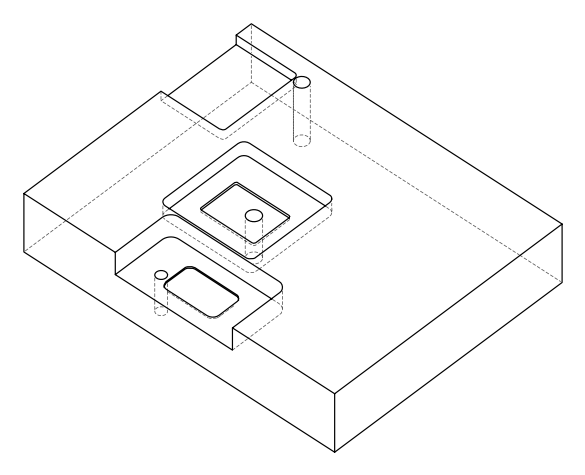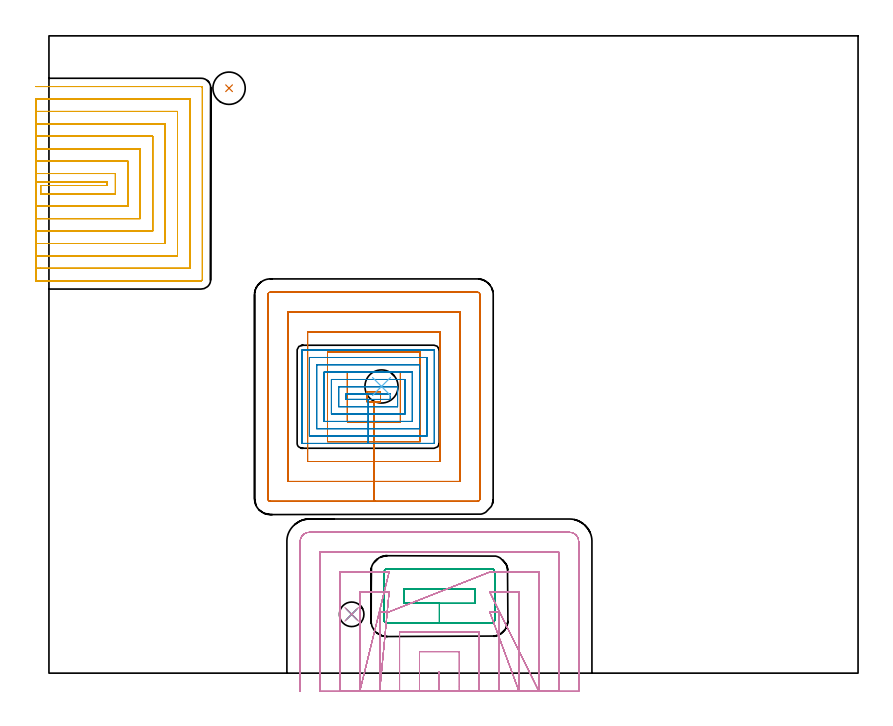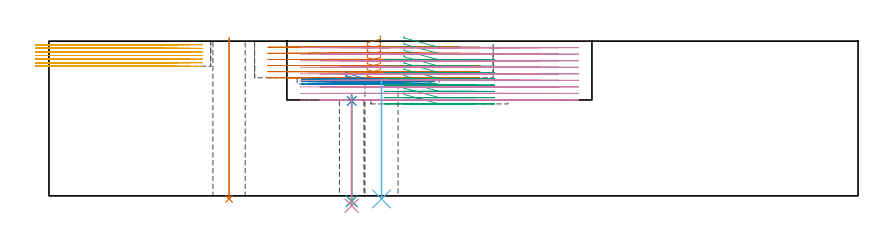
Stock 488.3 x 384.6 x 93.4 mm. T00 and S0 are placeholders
(PLAN: 10 operations, 8 tool changes, 120.7 min)
(1 MILL_RECTANGULAR_POCKET | POCKET_RECTANGULAR_STRAIGHT | NXT0201_012 | Follow Part, ap 4, ae 75% | 20.68 min | 450907 mm3)
(2 MILL_RECTANGULAR_POCKET_1 | POCKET_RECTANGULAR_STRAIGHT_1 | UGT0201_123 | Follow Part, ap 1.475, ae 75% | 7.36 min | 20233 mm3)
(3 MILL_RECTANGULAR_POCKET_2 | POCKET_RECTANGULAR_STRAIGHT_2 | NXT0201_012 | Follow Part, ap 4, ae 75% | 7.32 min | 149975 mm3)
(4 MILL_SLOT | SLOT_PARTIAL_RECTANGULAR | NXT0201_012 | Follow Part, ap 4, ae 75% | 45.55 min | 464541 mm3)
(5 MILL_SLOT_1 | SLOT_PARTIAL_RECTANGULAR_1 | NXT0201_013 | Follow Part, ap 2.5, ae 75% | 38.51 min | 188510 mm3)
(6 INDEXABLE_INSERT_DRILL_THROUGH_HOLE_FROM_SOLID | STEP1HOLE | NXT0302_011 | 0.29 min | 21167 mm3)
(7 INDEXABLE_INSERT_DRILL_THROUGH_HOLE_FROM_SOLID_1 | STEP1HOLE_2 | NXT0302_010 | 0.39 min | 27815 mm3)
(8 SPOT_DRILL | STEP1HOLE_1 | NXT0321_9005460120000 | 0.04 min | 14 mm3)
(9 DRILL_THROUGH_HOLE_INTO_CENTER | STEP1HOLE_1 | NXT0301_065 | 0.26 min | 3998 mm3)
(10 DRILL_TO_ENLARGE_THROUGH_HOLE | STEP1HOLE_1 | UGT0301_279 | 0.27 min | 5893 mm3)
(TOOL NXT0201_012 | ENDMILL 16mm [2P460-1600-NA 1630] | D16 FL38 Z6)
(TOOL UGT0201_123 | Carbide End Mill 5.9 | D5.9 FL15 Z4)
(TOOL NXT0201_013 | ENDMILL 10mm | D10 FL30 Z4)
(TOOL NXT0302_011 | Index. Insert Drill 20mm [880-D2000L25-05] | D20 PA176 FL100 Z2)
(TOOL NXT0302_010 | Index. Insert Drill 19.5mm [880-D1950L25-05] | D19.5 PA176 FL98 Z2)
(TOOL NXT0321_9005460120000 | NC Spot Drill, 142deg, 12mm, Carbide, Uncoated | D12 PA142 FL30 Z2)
(TOOL NXT0301_065 | Carbide Drill 9.4mm [860.1-0940-075A1-MM 2214] | D9.4 PA140 FL98 Z2)
(TOOL UGT0301_279 | Twist Drill 14.8 mm | D14.8 PA118 FL114 Z2)
(OP 1 MILL_RECTANGULAR_POCKET)
G17 G21 G94 G90
T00 M6
G54
G17 G0 G90 X199.558 Y163.7 S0 M3
G43 Z103.4 H1
Z96.4
G94 G1 X200.1 Z96.255 F250.
Y169.9 Z94.593
X192.1 Z92.45
Y163.7 Z90.788
X196.1 Z89.717
X200.1 F500.
Y169.9
X192.1
Y163.7
X196.1
Y151.7
X212.1
Y181.9
X180.1
Y151.7
X196.1
Y139.7
X224.1
Y193.9
X168.1
Y139.7
X196.1
Y127.7
X236.1
Y205.9
X156.1
Y127.7
X196.1
Y115.7
X248.1
Y217.9
X144.1
Y115.7
X196.1
Y103.7
X258.6
G3 X260.1 Y105.2 R1.5
G1 Y228.4
G3 X258.6 Y229.9 R1.5
G1 X133.6
G3 X132.1 Y228.4 R1.5
G1 Y105.2
G3 X133.6 Y103.7 R1.5
G1 X196.1
X197.1
G0 X199.558 Y163.7 Z92.717
G1 X200.1 Z92.571 F250.
Y169.9 Z90.91
X192.1 Z88.766
Y163.7 Z87.105
X196.1 Z86.033
X200.1 F500.
Y169.9
X192.1
Y163.7
X196.1
Y151.7
X212.1
Y181.9
X180.1
Y151.7
X196.1
Y139.7
X224.1
Y193.9
X168.1
Y139.7
X196.1
Y127.7
X236.1
Y205.9
X156.1
Y127.7
X196.1
Y115.7
X248.1
Y217.9
X144.1
Y115.7
X196.1
Y103.7
X258.6
G3 X260.1 Y105.2 R1.5
G1 Y228.4
G3 X258.6 Y229.9 R1.5
G1 X133.6
G3 X132.1 Y228.4 R1.5
G1 Y105.2
G3 X133.6 Y103.7 R1.5
G1 X196.1
X197.1
G0 X199.558 Y163.7 Z89.033
G1 X200.1 Z88.888 F250.
Y169.9 Z87.227
X192.1 Z85.083
Y163.7 Z83.422
X196.1 Z82.35
X200.1 F500.
Y169.9
X192.1
Y163.7
X196.1
Y151.7
X212.1
Y181.9
X180.1
Y151.7
X196.1
Y139.7
X224.1
Y193.9
X168.1
Y139.7
X196.1
Y127.7
X236.1
Y205.9
X156.1
Y127.7
X196.1
Y115.7
X248.1
Y217.9
X144.1
Y115.7
X196.1
Y103.7
X258.6
G3 X260.1 Y105.2 R1.5
G1 Y228.4
G3 X258.6 Y229.9 R1.5
G1 X133.6
G3 X132.1 Y228.4 R1.5
G1 Y105.2
G3 X133.6 Y103.7 R1.5
G1 X196.1
X197.1
G0 X199.558 Y163.7 Z85.35
G1 X200.1 Z85.205 F250.
Y169.9 Z83.543
X192.1 Z81.4
Y163.7 Z79.738
X196.1 Z78.667
X200.1 F500.
Y169.9
X192.1
Y163.7
X196.1
Y151.7
X212.1
Y181.9
X180.1
Y151.7
X196.1
Y139.7
X224.1
Y193.9
X168.1
Y139.7
X196.1
Y127.7
X236.1
Y205.9
X156.1
Y127.7
X196.1
Y115.7
X248.1
Y217.9
X144.1
Y115.7
X196.1
Y103.7
X258.6
G3 X260.1 Y105.2 R1.5
G1 Y228.4
G3 X258.6 Y229.9 R1.5
G1 X133.6
G3 X132.1 Y228.4 R1.5
G1 Y105.2
G3 X133.6 Y103.7 R1.5
G1 X196.1
X197.1
G0 X199.558 Y163.7 Z81.667
G1 X200.1 Z81.521 F250.
Y169.9 Z79.86
X192.1 Z77.716
Y163.7 Z76.055
X196.1 Z74.983
X200.1 F500.
Y169.9
X192.1
Y163.7
X196.1
Y151.7
X212.1
Y181.9
X180.1
Y151.7
X196.1
Y139.7
X224.1
Y193.9
X168.1
Y139.7
X196.1
Y127.7
X236.1
Y205.9
X156.1
Y127.7
X196.1
Y115.7
X248.1
Y217.9
X144.1
Y115.7
X196.1
Y103.7
X258.6
G3 X260.1 Y105.2 R1.5
G1 Y228.4
G3 X258.6 Y229.9 R1.5
G1 X133.6
G3 X132.1 Y228.4 R1.5
G1 Y105.2
G3 X133.6 Y103.7 R1.5
G1 X196.1
X197.1
G0 X199.558 Y163.7 Z77.983
G1 X200.1 Z77.838 F250.
Y169.9 Z76.177
X192.1 Z74.033
Y163.7 Z72.372
X196.1 Z71.3
X200.1 F500.
Y169.9
X192.1
Y163.7
X196.1
Y151.7
X212.1
Y181.9
X180.1
Y151.7
X196.1
Y139.7
X224.1
Y193.9
X168.1
Y139.7
X196.1
Y127.7
X236.1
Y205.9
X156.1
Y127.7
X196.1
Y115.7
X248.1
Y217.9
X144.1
Y115.7
X196.1
Y103.7
X258.6
G3 X260.1 Y105.2 R1.5
G1 Y228.4
G3 X258.6 Y229.9 R1.5
G1 X133.6
G3 X132.1 Y228.4 R1.5
G1 Y105.2
G3 X133.6 Y103.7 R1.5
G1 X196.1
X197.1
G0 Z103.4
M5
M2
(OP 2 MILL_RECTANGULAR_POCKET_1)
G17 G21 G94 G90
T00 M6
G54
G17 G0 G90 X179.316 Y168.4 S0 M3
G43 Z103.4 H0
Z74.817
G94 G1 X179.3 Z74.812 F250.
Y165.2 Z73.955
X192.65 Z70.378
X206. F500.
Y168.4
X179.3
Y165.2
X192.65
Y160.775
X210.425
Y172.825
X174.875
Y160.775
X192.65
Y156.35
X214.85
Y177.25
X170.45
Y156.35
X192.65
Y151.925
X219.275
Y181.675
X166.025
Y151.925
X192.65
Y147.5
X223.7
Y186.1
X161.6
Y147.5
X192.65
Y143.075
X228.125
Y190.525
X157.175
Y143.075
X192.65
Y138.65
X232.5
X232.53 Y138.648
X232.552 Y138.67
X232.55 Y138.7
Y194.9
X232.552 Y194.93
X232.53 Y194.952
X232.5 Y194.95
X152.8
X152.77 Y194.952
X152.748 Y194.93
X152.75 Y194.9
Y138.7
X152.748 Y138.67
X152.77 Y138.648
X152.8 Y138.65
X192.65
X193.65
G0 X179.316 Y168.4 Z73.378
G1 X179.3 Z73.373 F250.
Y165.2 Z72.516
X192.65 Z68.939
X206. F500.
Y168.4
X179.3
Y165.2
X192.65
Y160.775
X210.425
Y172.825
X174.875
Y160.775
X192.65
Y156.35
X214.85
Y177.25
X170.45
Y156.35
X192.65
Y151.925
X219.275
Y181.675
X166.025
Y151.925
X192.65
Y147.5
X223.7
Y186.1
X161.6
Y147.5
X192.65
Y143.075
X228.125
Y190.525
X157.175
Y143.075
X192.65
Y138.65
X232.5
X232.53 Y138.648
X232.552 Y138.67
X232.55 Y138.7
Y194.9
X232.552 Y194.93
X232.53 Y194.952
X232.5 Y194.95
X152.8
X152.77 Y194.952
X152.748 Y194.93
X152.75 Y194.9
Y138.7
X152.748 Y138.67
X152.77 Y138.648
X152.8 Y138.65
X192.65
X193.65
G0 X179.316 Y168.4 Z71.939
G1 X179.3 Z71.935 F250.
Y165.2 Z71.077
X192.65 Z67.5
X206. F500.
Y168.4
X179.3
Y165.2
X192.65
Y160.775
X210.425
Y172.825
X174.875
Y160.775
X192.65
Y156.35
X214.85
Y177.25
X170.45
Y156.35
X192.65
Y151.925
X219.275
Y181.675
X166.025
Y151.925
X192.65
Y147.5
X223.7
Y186.1
X161.6
Y147.5
X192.65
Y143.075
X228.125
Y190.525
X157.175
Y143.075
X192.65
Y138.65
X232.5
X232.53 Y138.648
X232.552 Y138.67
X232.55 Y138.7
Y194.9
X232.552 Y194.93
X232.53 Y194.952
X232.5 Y194.95
X152.8
X152.77 Y194.952
X152.748 Y194.93
X152.75 Y194.9
Y138.7
X152.748 Y138.67
X152.77 Y138.648
X152.8 Y138.65
X192.65
X193.65
G0 Z103.4
M5
M2
(OP 3 MILL_RECTANGULAR_POCKET_2)
G17 G21 G94 G90
T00 M6
G54
G17 G0 G90 X214.3 Y46.091 S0 M3
G43 Z103.4 H1
Z96.4
G94 G1 Y42.1 Z95.331 F250.
X235.65 Z89.61
X257. F500.
Y50.9
X214.3
Y42.1
X235.65
Y30.1
X267.3
G3 X269. Y31.8 R1.7
G1 Y61.2
G3 X267.3 Y62.9 R1.7
G1 X204.
G3 X202.3 Y61.2 R1.7
G1 Y31.8
G3 X204. Y30.1 R1.7
G1 X235.65
X236.65
G0 X214.3 Y46.091 Z92.61
G1 Y42.1 Z91.541 F250.
X235.65 Z85.82
X257. F500.
Y50.9
X214.3
Y42.1
X235.65
Y30.1
X267.3
G3 X269. Y31.8 R1.7
G1 Y61.2
G3 X267.3 Y62.9 R1.7
G1 X204.
G3 X202.3 Y61.2 R1.7
G1 Y31.8
G3 X204. Y30.1 R1.7
G1 X235.65
X236.65
G0 X214.3 Y46.091 Z88.82
G1 Y42.1 Z87.751 F250.
X235.65 Z82.03
X257. F500.
Y50.9
X214.3
Y42.1
X235.65
Y30.1
X267.3
G3 X269. Y31.8 R1.7
G1 Y61.2
G3 X267.3 Y62.9 R1.7
G1 X204.
G3 X202.3 Y61.2 R1.7
G1 Y31.8
G3 X204. Y30.1 R1.7
G1 X235.65
X236.65
G0 X214.3 Y46.091 Z85.03
G1 Y42.1 Z83.961 F250.
X235.65 Z78.24
X257. F500.
Y50.9
X214.3
Y42.1
X235.65
Y30.1
X267.3
G3 X269. Y31.8 R1.7
G1 Y61.2
G3 X267.3 Y62.9 R1.7
G1 X204.
G3 X202.3 Y61.2 R1.7
G1 Y31.8
G3 X204. Y30.1 R1.7
G1 X235.65
X236.65
G0 X214.3 Y46.091 Z81.24
G1 Y42.1 Z80.171 F250.
X235.65 Z74.45
X257. F500.
Y50.9
X214.3
Y42.1
X235.65
Y30.1
X267.3
G3 X269. Y31.8 R1.7
G1 Y61.2
G3 X267.3 Y62.9 R1.7
G1 X204.
G3 X202.3 Y61.2 R1.7
G1 Y31.8
G3 X204. Y30.1 R1.7
G1 X235.65
X236.65
G0 X214.3 Y46.091 Z77.45
G1 Y42.1 Z76.381 F250.
X235.65 Z70.66
X257. F500.
Y50.9
X214.3
Y42.1
X235.65
Y30.1
X267.3
G3 X269. Y31.8 R1.7
G1 Y61.2
G3 X267.3 Y62.9 R1.7
G1 X204.
G3 X202.3 Y61.2 R1.7
G1 Y31.8
G3 X204. Y30.1 R1.7
G1 X235.65
X236.65
G0 X214.3 Y46.091 Z73.66
G1 Y42.1 Z72.591 F250.
X235.65 Z66.87
X257. F500.
Y50.9
X214.3
Y42.1
X235.65
Y30.1
X267.3
G3 X269. Y31.8 R1.7
G1 Y61.2
G3 X267.3 Y62.9 R1.7
G1 X204.
G3 X202.3 Y61.2 R1.7
G1 Y31.8
G3 X204. Y30.1 R1.7
G1 X235.65
X236.65
G0 X214.3 Y46.091 Z69.87
G1 Y42.1 Z68.801 F250.
X235.65 Z63.08
X257. F500.
Y50.9
X214.3
Y42.1
X235.65
Y30.1
X267.3
G3 X269. Y31.8 R1.7
G1 Y61.2
G3 X267.3 Y62.9 R1.7
G1 X204.
G3 X202.3 Y61.2 R1.7
G1 Y31.8
G3 X204. Y30.1 R1.7
G1 X235.65
X236.65
G0 X214.3 Y46.091 Z66.08
G1 Y42.1 Z65.011 F250.
X235.65 Z59.29
X257. F500.
Y50.9
X214.3
Y42.1
X235.65
Y30.1
X267.3
G3 X269. Y31.8 R1.7
G1 Y61.2
G3 X267.3 Y62.9 R1.7
G1 X204.
G3 X202.3 Y61.2 R1.7
G1 Y31.8
G3 X204. Y30.1 R1.7
G1 X235.65
X236.65
G0 X214.3 Y46.091 Z62.29
G1 Y42.1 Z61.221 F250.
X235.65 Z55.5
X257. F500.
Y50.9
X214.3
Y42.1
X235.65
Y30.1
X267.3
G3 X269. Y31.8 R1.7
G1 Y61.2
G3 X267.3 Y62.9 R1.7
G1 X204.
G3 X202.3 Y61.2 R1.7
G1 Y31.8
G3 X204. Y30.1 R1.7
G1 X235.65
X236.65
G0 Z103.4
M5
M2
(OP 4 MILL_SLOT)
G17 G21 G94 G90
T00 M6
G54
G17 G0 G90 X235.7 Y-11. S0 M3
G43 Z103.4 H1
Z89.455
G94 G1 Y-8. F250.
Y1. F500.
X235.6
Y-8.
Y-11. F250.
X247.7
Y-8.
Y13. F500.
X223.6
Y-8.
Y-11. F250.
X259.7
Y-8.
Y25. F500.
X211.6
Y-8.
Y-11. F250.
X271.7
Y-8.
Y37. F500.
X269.
X266. F250.
X283.7 Y-11. F500.
Y-8. F250.
Y49. F500.
X269.
X266. F250.
X295.7 Y-11. F500.
Y-8. F250.
Y61. F500.
X269.008
X266.008 F250.
X205.3 Y37. F500.
X202.3 F250.
X199.6 F500.
Y-8.
Y-11. F250.
X205.3 Y49. F500.
X202.3 F250.
X187.6 F500.
Y-8.
Y-11. F250.
X205.292 Y61. F500.
X202.292 F250.
X175.6 F500.
Y-8.
Y-11. F250.
X307.7
Y-8.
Y73. F500.
X163.6
Y-8.
Y-11. F250.
X319.7
Y-8.
Y79.4 F500.
G3 X314.1 Y85. R5.6
G1 X157.2
G3 X151.6 Y79.4 R5.6
G1 Y-8.
Y-11. F250.
G0 X235.7 Z85.511
G1 Y-8.
Y1. F500.
X235.6
Y-8.
Y-11. F250.
X247.7
Y-8.
Y13. F500.
X223.6
Y-8.
Y-11. F250.
X259.7
Y-8.
Y25. F500.
X211.6
Y-8.
Y-11. F250.
X271.7
Y-8.
Y37. F500.
X269.
X266. F250.
X283.7 Y-11. F500.
Y-8. F250.
Y49. F500.
X269.
X266. F250.
X295.7 Y-11. F500.
Y-8. F250.
Y61. F500.
X269.008
X266.008 F250.
X205.3 Y37. F500.
X202.3 F250.
X199.6 F500.
Y-8.
Y-11. F250.
X205.3 Y49. F500.
X202.3 F250.
X187.6 F500.
Y-8.
Y-11. F250.
X205.292 Y61. F500.
X202.292 F250.
X175.6 F500.
Y-8.
Y-11. F250.
X307.7
Y-8.
Y73. F500.
X163.6
Y-8.
Y-11. F250.
X319.7
Y-8.
Y79.4 F500.
G3 X314.1 Y85. R5.6
G1 X157.2
G3 X151.6 Y79.4 R5.6
G1 Y-8.
Y-11. F250.
G0 X235.7 Z81.567
G1 Y-8.
Y1. F500.
X235.6
Y-8.
Y-11. F250.
X247.7
Y-8.
Y13. F500.
X223.6
Y-8.
Y-11. F250.
X259.7
Y-8.
Y25. F500.
X211.6
Y-8.
Y-11. F250.
X271.7
Y-8.
Y37. F500.
X269.
X266. F250.
X283.7 Y-11. F500.
Y-8. F250.
Y49. F500.
X269.
X266. F250.
X295.7 Y-11. F500.
Y-8. F250.
Y61. F500.
X269.008
X266.008 F250.
X205.3 Y37. F500.
X202.3 F250.
X199.6 F500.
Y-8.
Y-11. F250.
X205.3 Y49. F500.
X202.3 F250.
X187.6 F500.
Y-8.
Y-11. F250.
X205.292 Y61. F500.
X202.292 F250.
X175.6 F500.
Y-8.
Y-11. F250.
X307.7
Y-8.
Y73. F500.
X163.6
Y-8.
Y-11. F250.
X319.7
Y-8.
Y79.4 F500.
G3 X314.1 Y85. R5.6
G1 X157.2
G3 X151.6 Y79.4 R5.6
G1 Y-8.
Y-11. F250.
G0 X235.7 Z77.622
G1 Y-8.
Y1. F500.
X235.6
Y-8.
Y-11. F250.
X247.7
Y-8.
Y13. F500.
X223.6
Y-8.
Y-11. F250.
X259.7
Y-8.
Y25. F500.
X211.6
Y-8.
Y-11. F250.
X271.7
Y-8.
Y37. F500.
X269.
X266. F250.
X283.7 Y-11. F500.
Y-8. F250.
Y49. F500.
X269.
X266. F250.
X295.7 Y-11. F500.
Y-8. F250.
Y61. F500.
X269.008
X266.008 F250.
X205.3 Y37. F500.
X202.3 F250.
X199.6 F500.
Y-8.
Y-11. F250.
X205.3 Y49. F500.
X202.3 F250.
X187.6 F500.
Y-8.
Y-11. F250.
X205.292 Y61. F500.
X202.292 F250.
X175.6 F500.
Y-8.
Y-11. F250.
X307.7
Y-8.
Y73. F500.
X163.6
Y-8.
Y-11. F250.
X319.7
Y-8.
Y79.4 F500.
G3 X314.1 Y85. R5.6
G1 X157.2
G3 X151.6 Y79.4 R5.6
G1 Y-8.
Y-11. F250.
G0 X235.7 Z73.678
G1 Y-8.
Y1. F500.
X235.6
Y-8.
Y-11. F250.
X247.7
Y-8.
Y13. F500.
X223.6
Y-8.
Y-11. F250.
X259.7
Y-8.
Y25. F500.
X211.6
Y-8.
Y-11. F250.
X271.7
Y-8.
Y37. F500.
X269.
X266. F250.
X283.7 Y-11. F500.
Y-8. F250.
Y49. F500.
X269.
X266. F250.
X295.7 Y-11. F500.
Y-8. F250.
Y61. F500.
X269.008
X266.008 F250.
X205.3 Y37. F500.
X202.3 F250.
X199.6 F500.
Y-8.
Y-11. F250.
X205.3 Y49. F500.
X202.3 F250.
X187.6 F500.
Y-8.
Y-11. F250.
X205.292 Y61. F500.
X202.292 F250.
X175.6 F500.
Y-8.
Y-11. F250.
X307.7
Y-8.
Y73. F500.
X163.6
Y-8.
Y-11. F250.
X319.7
Y-8.
Y79.4 F500.
G3 X314.1 Y85. R5.6
G1 X157.2
G3 X151.6 Y79.4 R5.6
G1 Y-8.
Y-11. F250.
G0 X235.7 Z69.733
G1 Y-8.
Y1. F500.
X235.6
Y-8.
Y-11. F250.
X247.7
Y-8.
Y13. F500.
X223.6
Y-8.
Y-11. F250.
X259.7
Y-8.
Y25. F500.
X211.6
Y-8.
Y-11. F250.
X271.7
Y-8.
Y37. F500.
X269.
X266. F250.
X283.7 Y-11. F500.
Y-8. F250.
Y49. F500.
X269.
X266. F250.
X295.7 Y-11. F500.
Y-8. F250.
Y61. F500.
X269.008
X266.008 F250.
X205.3 Y37. F500.
X202.3 F250.
X199.6 F500.
Y-8.
Y-11. F250.
X205.3 Y49. F500.
X202.3 F250.
X187.6 F500.
Y-8.
Y-11. F250.
X205.292 Y61. F500.
X202.292 F250.
X175.6 F500.
Y-8.
Y-11. F250.
X307.7
Y-8.
Y73. F500.
X163.6
Y-8.
Y-11. F250.
X319.7
Y-8.
Y79.4 F500.
G3 X314.1 Y85. R5.6
G1 X157.2
G3 X151.6 Y79.4 R5.6
G1 Y-8.
Y-11. F250.
G0 X235.7 Z65.789
G1 Y-8.
Y1. F500.
X235.6
Y-8.
Y-11. F250.
X247.7
Y-8.
Y13. F500.
X223.6
Y-8.
Y-11. F250.
X259.7
Y-8.
Y25. F500.
X211.6
Y-8.
Y-11. F250.
X271.7
Y-8.
Y37. F500.
X269.
X266. F250.
X283.7 Y-11. F500.
Y-8. F250.
Y49. F500.
X269.
X266. F250.
X295.7 Y-11. F500.
Y-8. F250.
Y61. F500.
X269.008
X266.008 F250.
X205.3 Y37. F500.
X202.3 F250.
X199.6 F500.
Y-8.
Y-11. F250.
X205.3 Y49. F500.
X202.3 F250.
X187.6 F500.
Y-8.
Y-11. F250.
X205.292 Y61. F500.
X202.292 F250.
X175.6 F500.
Y-8.
Y-11. F250.
X307.7
Y-8.
Y73. F500.
X163.6
Y-8.
Y-11. F250.
X319.7
Y-8.
Y79.4 F500.
G3 X314.1 Y85. R5.6
G1 X157.2
G3 X151.6 Y79.4 R5.6
G1 Y-8.
Y-11. F250.
G0 X235.7 Z61.844
G1 Y-8.
Y1. F500.
X235.6
Y-8.
Y-11. F250.
X247.7
Y-8.
Y13. F500.
X223.6
Y-8.
Y-11. F250.
X259.7
Y-8.
Y25. F500.
X211.6
Y-8.
Y-11. F250.
X271.7
Y-8.
Y37. F500.
X269.
X266. F250.
X283.7 Y-11. F500.
Y-8. F250.
Y49. F500.
X269.
X266. F250.
X295.7 Y-11. F500.
Y-8. F250.
Y61. F500.
X269.008
X266.008 F250.
X205.3 Y37. F500.
X202.3 F250.
X199.6 F500.
Y-8.
Y-11. F250.
X205.3 Y49. F500.
X202.3 F250.
X187.6 F500.
Y-8.
Y-11. F250.
X205.292 Y61. F500.
X202.292 F250.
X175.6 F500.
Y-8.
Y-11. F250.
X307.7
Y-8.
Y73. F500.
X163.6
Y-8.
Y-11. F250.
X319.7
Y-8.
Y79.4 F500.
G3 X314.1 Y85. R5.6
G1 X157.2
G3 X151.6 Y79.4 R5.6
G1 Y-8.
Y-11. F250.
G0 X235.7 Z57.9
G1 Y-8.
Y1. F500.
X235.6
Y-8.
Y-11. F250.
X247.7
Y-8.
Y13. F500.
X223.6
Y-8.
Y-11. F250.
X259.7
Y-8.
Y25. F500.
X211.6
Y-8.
Y-11. F250.
X271.7
Y-8.
Y37. F500.
X269.
X266. F250.
X283.7 Y-11. F500.
Y-8. F250.
Y49. F500.
X269.
X266. F250.
X295.7 Y-11. F500.
Y-8. F250.
Y61. F500.
X269.008
X266.008 F250.
X205.3 Y37. F500.
X202.3 F250.
X199.6 F500.
Y-8.
Y-11. F250.
X205.3 Y49. F500.
X202.3 F250.
X187.6 F500.
Y-8.
Y-11. F250.
X205.292 Y61. F500.
X202.292 F250.
X175.6 F500.
Y-8.
Y-11. F250.
X307.7
Y-8.
Y73. F500.
X163.6
Y-8.
Y-11. F250.
X319.7
Y-8.
Y79.4 F500.
G3 X314.1 Y85. R5.6
G1 X157.2
G3 X151.6 Y79.4 R5.6
G1 Y-8.
Y-11. F250.
G0 Z103.4
M5
M2
(OP 5 MILL_SLOT_1)
G17 G21 G94 G90
T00 M6
G54
G17 G0 G90 X-8. Y296.5 S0 M3
G43 Z103.4 H0
Z91.228
G94 G1 X-5. F250.
X35.1 F500.
Y294.3
X-5.
Y289.3
X40.1
Y301.5
X-5.
X-8. F250.
Y281.8
X-5.
X47.6 F500.
Y309.
X-5.
X-8. F250.
Y274.3
X-5.
X55.1 F500.
Y316.5
X-5.
X-8. F250.
Y266.8
X-5.
X62.6 F500.
Y324.
X-5.
X-8. F250.
Y259.3
X-5.
X70.1 F500.
Y331.5
X-5.
X-8. F250.
Y251.8
X-5.
X77.6 F500.
Y339.
X-5.
X-8. F250.
Y244.3
X-5.
X85.1 F500.
Y346.5
X-5.
X-8. F250.
Y236.8
X-5.
X91.9 F500.
G3 X92.6 Y237.5 R0.7
G1 Y353.3
G3 X91.9 Y354. R0.7
G1 X-5.
X-8. F250.
G0 Y296.5 Z89.057
G1 X-5.
X35.1 F500.
Y294.3
X-5.
Y289.3
X40.1
Y301.5
X-5.
X-8. F250.
Y281.8
X-5.
X47.6 F500.
Y309.
X-5.
X-8. F250.
Y274.3
X-5.
X55.1 F500.
Y316.5
X-5.
X-8. F250.
Y266.8
X-5.
X62.6 F500.
Y324.
X-5.
X-8. F250.
Y259.3
X-5.
X70.1 F500.
Y331.5
X-5.
X-8. F250.
Y251.8
X-5.
X77.6 F500.
Y339.
X-5.
X-8. F250.
Y244.3
X-5.
X85.1 F500.
Y346.5
X-5.
X-8. F250.
Y236.8
X-5.
X91.9 F500.
G3 X92.6 Y237.5 R0.7
G1 Y353.3
G3 X91.9 Y354. R0.7
G1 X-5.
X-8. F250.
G0 Y296.5 Z86.886
G1 X-5.
X35.1 F500.
Y294.3
X-5.
Y289.3
X40.1
Y301.5
X-5.
X-8. F250.
Y281.8
X-5.
X47.6 F500.
Y309.
X-5.
X-8. F250.
Y274.3
X-5.
X55.1 F500.
Y316.5
X-5.
X-8. F250.
Y266.8
X-5.
X62.6 F500.
Y324.
X-5.
X-8. F250.
Y259.3
X-5.
X70.1 F500.
Y331.5
X-5.
X-8. F250.
Y251.8
X-5.
X77.6 F500.
Y339.
X-5.
X-8. F250.
Y244.3
X-5.
X85.1 F500.
Y346.5
X-5.
X-8. F250.
Y236.8
X-5.
X91.9 F500.
G3 X92.6 Y237.5 R0.7
G1 Y353.3
G3 X91.9 Y354. R0.7
G1 X-5.
X-8. F250.
G0 Y296.5 Z84.714
G1 X-5.
X35.1 F500.
Y294.3
X-5.
Y289.3
X40.1
Y301.5
X-5.
X-8. F250.
Y281.8
X-5.
X47.6 F500.
Y309.
X-5.
X-8. F250.
Y274.3
X-5.
X55.1 F500.
Y316.5
X-5.
X-8. F250.
Y266.8
X-5.
X62.6 F500.
Y324.
X-5.
X-8. F250.
Y259.3
X-5.
X70.1 F500.
Y331.5
X-5.
X-8. F250.
Y251.8
X-5.
X77.6 F500.
Y339.
X-5.
X-8. F250.
Y244.3
X-5.
X85.1 F500.
Y346.5
X-5.
X-8. F250.
Y236.8
X-5.
X91.9 F500.
G3 X92.6 Y237.5 R0.7
G1 Y353.3
G3 X91.9 Y354. R0.7
G1 X-5.
X-8. F250.
G0 Y296.5 Z82.543
G1 X-5.
X35.1 F500.
Y294.3
X-5.
Y289.3
X40.1
Y301.5
X-5.
X-8. F250.
Y281.8
X-5.
X47.6 F500.
Y309.
X-5.
X-8. F250.
Y274.3
X-5.
X55.1 F500.
Y316.5
X-5.
X-8. F250.
Y266.8
X-5.
X62.6 F500.
Y324.
X-5.
X-8. F250.
Y259.3
X-5.
X70.1 F500.
Y331.5
X-5.
X-8. F250.
Y251.8
X-5.
X77.6 F500.
Y339.
X-5.
X-8. F250.
Y244.3
X-5.
X85.1 F500.
Y346.5
X-5.
X-8. F250.
Y236.8
X-5.
X91.9 F500.
G3 X92.6 Y237.5 R0.7
G1 Y353.3
G3 X91.9 Y354. R0.7
G1 X-5.
X-8. F250.
G0 Y296.5 Z80.371
G1 X-5.
X35.1 F500.
Y294.3
X-5.
Y289.3
X40.1
Y301.5
X-5.
X-8. F250.
Y281.8
X-5.
X47.6 F500.
Y309.
X-5.
X-8. F250.
Y274.3
X-5.
X55.1 F500.
Y316.5
X-5.
X-8. F250.
Y266.8
X-5.
X62.6 F500.
Y324.
X-5.
X-8. F250.
Y259.3
X-5.
X70.1 F500.
Y331.5
X-5.
X-8. F250.
Y251.8
X-5.
X77.6 F500.
Y339.
X-5.
X-8. F250.
Y244.3
X-5.
X85.1 F500.
Y346.5
X-5.
X-8. F250.
Y236.8
X-5.
X91.9 F500.
G3 X92.6 Y237.5 R0.7
G1 Y353.3
G3 X91.9 Y354. R0.7
G1 X-5.
X-8. F250.
G0 Y296.5 Z78.2
G1 X-5.
X35.1 F500.
Y294.3
X-5.
Y289.3
X40.1
Y301.5
X-5.
X-8. F250.
Y281.8
X-5.
X47.6 F500.
Y309.
X-5.
X-8. F250.
Y274.3
X-5.
X55.1 F500.
Y316.5
X-5.
X-8. F250.
Y266.8
X-5.
X62.6 F500.
Y324.
X-5.
X-8. F250.
Y259.3
X-5.
X70.1 F500.
Y331.5
X-5.
X-8. F250.
Y251.8
X-5.
X77.6 F500.
Y339.
X-5.
X-8. F250.
Y244.3
X-5.
X85.1 F500.
Y346.5
X-5.
X-8. F250.
Y236.8
X-5.
X91.9 F500.
G3 X92.6 Y237.5 R0.7
G1 Y353.3
G3 X91.9 Y354. R0.7
G1 X-5.
X-8. F250.
G0 Z103.4
M5
M2
(OP 6 INDEXABLE_INSERT_DRILL_THROUGH_HOLE_FROM_SOLID)
G17 G21 G94 G90
T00 M6
G54
G17 G0 G90 X200.7 Y173. S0 M3
G43 Z103.4 H1
G94 G81 G98 Z-1.849 F250. R69.5
G80
M5
M2
(OP 7 INDEXABLE_INSERT_DRILL_THROUGH_HOLE_FROM_SOLID_1)
G17 G21 G94 G90
T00 M6
G54
G17 G0 G90 X108.7 Y353. S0 M3
G43 Z103.4 H1
G94 G81 G98 Z-1.84 F250. R95.4
G80
M5
M2
(OP 8 SPOT_DRILL)
G17 G21 G94 G90
T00 M6
G54
G17 G0 G90 X182.7 Y35.5 S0 M3
G43 Z103.4 H0
G94 G81 G98 Z57.263 F250. R60.9
G80
M5
M2
(OP 9 DRILL_THROUGH_HOLE_INTO_CENTER)
G17 G21 G94 G90
T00 M6
G54
G17 G0 G90 X182.7 Y35.5 S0 M3
G43 Z103.4 H1
G94 G73 G98 Z-3.211 F250. Q8.73 R59.9
G80
M5
M2
(OP 10 DRILL_TO_ENLARGE_THROUGH_HOLE)
G17 G21 G94 G90
T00 M6
G54
G17 G0 G90 X182.7 Y35.5 S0 M3
G43 Z103.4 H0
G94 G73 G98 Z-5.946 F250. Q12.769 R59.9
G80
M5
M2
